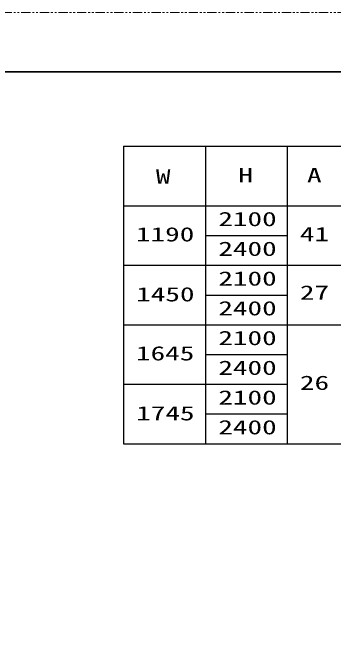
# Model space of a CAD drawing. Units: millimetres, scale not verified. Extents: x -1306 to 1306, y -607 to 607.
# Drawn here: x -437.6 to -221.9, y 176.4 to 594 of the extents above; entities that cross this region are included whole.
import ezdxf
from ezdxf.enums import TextEntityAlignment as Align

# ---------------------------------------------------------------- set-up
doc = ezdxf.new("R2010")
doc.units = ezdxf.units.MM
doc.header["$LTSCALE"] = 5
doc.linetypes.add('USER1', pattern=[2.5, 1.25, -0.25, 0.25, -0.25, 0.25, -0.25])
for name, color, linetype, lineweight in [('0-1_線(黄)', 2, 'Continuous', 15), ('0-3_陰線', 4, 'USER1', 9), ('0-D_線(白)', 7, 'Continuous', 30), ('1-7_図面枠', 7, 'Continuous', 35)]:
    doc.layers.add(name, color=color, linetype=linetype, lineweight=lineweight)
doc.styles.add('ＭＳ ゴシック', font='')
doc.styles.get('ＭＳ ゴシック').set_extended_font_data('MS Gothic')

msp = doc.modelspace()

# ---------------------------------------------------------------- linework, layer by layer
at = {"layer": '0-3_陰線'}
msp.add_line((387.036, 594), (-1292.964, 594), dxfattribs=at)
at = {"layer": '0-D_線(白)'}
for p, q in [((-362.964, 504), (-362.964, 304)), ((-362.964, 504), (297.036, 504)), ((-307.964, 504), (-307.964, 304)), ((-252.964, 504), (-252.964, 304)), ((-362.964, 464), (297.036, 464)), ((-307.964, 444), (-252.964, 444)), ((-362.964, 424), (297.036, 424)), ((-307.964, 404), (-252.964, 404)), ((-362.964, 384), (297.036, 384)), ((-307.964, 384), (-252.964, 384)), ((-307.964, 364), (-252.964, 364)), ((-362.964, 344), (-252.964, 344)), ((-307.964, 324), (-252.964, 324)), ((-362.964, 304), (297.036, 304)), ((-307.964, 304), (-252.964, 304))]:
    msp.add_line(p, q, dxfattribs=at)
at = {"layer": '1-7_図面枠'}
msp.add_lwpolyline([(-1252.964, -554), (347.036, -554), (347.036, 554), (-1252.964, 554)], close=True, dxfattribs=at)

# ---------------------------------------------------------------- texts
at = {"layer": '0-1_線(黄)', "style": 'ＭＳ ゴシック', "width": 1.5}
for s, p in [('H', (-285.826, 476.887)), ('A', (-239.718, 476.887)), ('W', (-341.217, 475.906)), ('2100', (-299.301, 447.408)), ('1190', (-354.621, 437.121)), ('41', (-244.511, 437.261)), ('2400', (-299.301, 427.408)), ('2100', (-299.301, 407.408)), ('27', (-244.511, 397.961)), ('1450', (-354.479, 396.817)), ('2400', (-299.301, 387.408)), ('2100', (-299.301, 367.408)), ('1645', (-354.621, 357.121)), ('2400', (-299.301, 347.408)), ('26', (-244.511, 337.314)), ('2100', (-299.301, 327.408)), ('1745', (-354.479, 316.817)), ('2400', (-299.301, 307.408))]:
    msp.add_text(s, height=9.604, dxfattribs=at).set_placement(p, align=Align.BOTTOM_LEFT)

doc.saveas('drawing.dxf')
